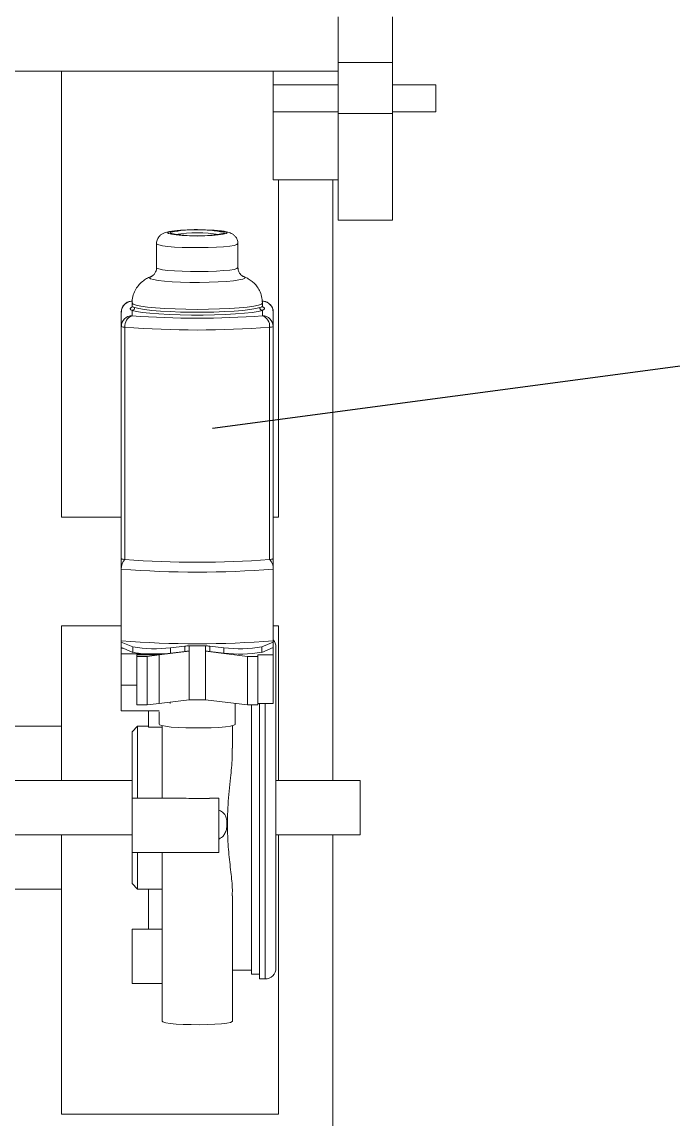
# Model space of a CAD drawing. Header units: millimetres. Extents: x 127 to 2222, y 23 to 864.
# Drawn here: x 1333.4 to 1393.4, y 477.4 to 578.5 of the extents above; entities that cross this region are included whole.
import ezdxf

# ---------------------------------------------------------------- set-up
doc = ezdxf.new("R2010")
doc.units = ezdxf.units.MM

msp = doc.modelspace()

# ---------------------------------------------------------------- linework, layer by layer
at = {"color": 7, "linetype": 'Continuous', "lineweight": 15}
for p, q in [((1362.55, 578.96), (1362.55, 573.96)), ((1367.55, 578.96), (1367.55, 574.76)), ((1367.55, 574.76), (1362.55, 574.76)), ((1367.55, 570.06), (1367.55, 574.76)), ((1362.55, 573.96), (1321.15, 573.96)), ((1337.05, 573.96), (1337.05, 532.86)), ((1356.55, 572.71), (1356.55, 573.96)), ((1362.55, 570.06), (1362.55, 573.96)), ((1362.55, 572.71), (1356.55, 572.71)), ((1356.55, 572.71), (1356.55, 570.21)), ((1371.55, 572.71), (1367.55, 572.71)), ((1371.55, 572.71), (1371.55, 570.21)), ((1356.55, 570.21), (1362.55, 570.21)), ((1356.55, 563.96), (1356.55, 570.21)), ((1367.55, 570.21), (1371.55, 570.21)), ((1367.55, 570.06), (1362.55, 570.06)), ((1362.55, 570.06), (1362.55, 568.34)), ((1367.55, 570.06), (1367.55, 560.24)), ((1362.55, 563.96), (1362.55, 568.34)), ((1356.55, 563.96), (1362.55, 563.96)), ((1357.05, 532.86), (1357.05, 563.96)), ((1362.05, 508.61), (1362.05, 563.96)), ((1362.55, 563.96), (1362.55, 560.24)), ((1367.55, 560.24), (1362.55, 560.24)), ((1345.8, 558.07), (1345.8, 555.86)), ((1353.3, 555.86), (1353.3, 558.07)), ((1345.26, 555.02), (1345.34, 555.06)), ((1353.77, 555.05), (1353.83, 555.03)), ((1343.46, 552.76), (1343.55, 552.76)), ((1343.55, 552.61), (1343.55, 552.32)), ((1355.55, 552.76), (1355.64, 552.76)), ((1355.55, 552.32), (1355.55, 552.61)), ((1342.55, 550.44), (1342.55, 551.77)), ((1343.55, 551.92), (1343.55, 551.43)), ((1355.55, 551.43), (1355.55, 551.92)), ((1356.55, 551.77), (1356.55, 550.44)), ((1342.55, 529.04), (1342.55, 550.44)), ((1342.88, 550.36), (1342.88, 528.97)), ((1356.22, 528.97), (1356.22, 550.36)), ((1356.55, 550.44), (1356.55, 529.04)), ((1342.55, 532.86), (1337.05, 532.86)), ((1357.05, 532.86), (1356.55, 532.86)), ((1342.55, 528.07), (1342.55, 521.47)), ((1356.55, 528.07), (1356.55, 521.47)), ((1337.05, 522.86), (1337.05, 513.6)), ((1342.55, 522.86), (1337.05, 522.86)), ((1357.05, 522.86), (1356.55, 522.86)), ((1356.55, 522.82), (1356.55, 522.82)), ((1356.55, 522.82), (1356.55, 522.29)), ((1357.05, 508.61), (1357.05, 522.86)), ((1342.55, 522.57), (1342.55, 522.57)), ((1342.55, 522.29), (1342.55, 522.57)), ((1342.55, 521.35), (1342.55, 522.32)), ((1356.55, 521.35), (1356.55, 522.32)), ((1343.6, 520.91), (1342.55, 521.35)), ((1342.55, 520.86), (1342.55, 521.35)), ((1342.72, 520.78), (1342.55, 520.86)), ((1342.55, 520.86), (1342.55, 520.78)), ((1342.72, 520.78), (1342.55, 520.78)), ((1342.55, 520.27), (1342.55, 520.78)), ((1343.6, 520.41), (1342.72, 520.78)), ((1343.6, 520.41), (1343.6, 520.91)), ((1347.09, 520.83), (1348.4, 520.99)), ((1347.09, 520.33), (1347.09, 520.83)), ((1348.4, 520.49), (1348.4, 520.99)), ((1350.31, 521.01), (1348.79, 521.01)), ((1348.79, 520.51), (1348.79, 521.01)), ((1350.31, 520.51), (1350.31, 521.01)), ((1352, 520.83), (1350.7, 520.99)), ((1350.7, 520.49), (1350.7, 520.99)), ((1352, 520.33), (1352, 520.83)), ((1355.5, 520.91), (1356.55, 521.35)), ((1355.5, 520.41), (1355.5, 520.91)), ((1355.5, 520.41), (1356.55, 520.86)), ((1356.55, 520.86), (1356.55, 521.35)), ((1356.55, 520.86), (1356.55, 520.17)), ((1356.55, 520.86), (1356.55, 520.86)), ((1356.8, 520.89), (1356.8, 491.32)), ((1342.55, 520.27), (1345.05, 520.27)), ((1342.55, 517.38), (1342.55, 520.27)), ((1343.97, 520.03), (1343.97, 520.17)), ((1343.97, 520.17), (1346.03, 520.17)), ((1344.93, 520.03), (1343.97, 520.03)), ((1343.97, 515.56), (1343.97, 520.03)), ((1346.03, 520.17), (1344.93, 520.03)), ((1344.93, 515.56), (1344.93, 520.03)), ((1346.03, 515.69), (1346.03, 520.17)), ((1348.79, 520.51), (1346.05, 520.17)), ((1346.05, 520.27), (1346.05, 520.27)), ((1346.05, 520.17), (1346.05, 520.27)), ((1346.05, 515.69), (1346.05, 520.17)), ((1347.09, 520.33), (1348.4, 520.49)), ((1348.79, 516.03), (1348.79, 520.51)), ((1354.17, 520.03), (1350.31, 520.51)), ((1350.31, 516.03), (1350.31, 520.51)), ((1352, 520.33), (1350.7, 520.49)), ((1355.13, 520.03), (1354.17, 520.03)), ((1354.17, 515.56), (1354.17, 520.03)), ((1356.55, 520.17), (1355.13, 520.17)), ((1355.13, 520.17), (1355.13, 520.03)), ((1355.13, 515.56), (1355.13, 520.03)), ((1356.55, 515.69), (1356.55, 520.17)), ((1343.97, 517.38), (1342.55, 517.38)), ((1342.55, 515.03), (1342.55, 517.38)), ((1346.05, 517.38), (1346.03, 517.38)), ((1346.03, 515.69), (1344.93, 515.56)), ((1348.79, 516.03), (1346.05, 515.69)), ((1347.05, 515.7), (1347.05, 515.82)), ((1350.31, 516.03), (1348.79, 516.03)), ((1354.17, 515.56), (1350.31, 516.03)), ((1353.05, 513.79), (1353.05, 515.69)), ((1356.55, 515.69), (1355.13, 515.69)), ((1355.3, 515.69), (1355.3, 490.32)), ((1342.55, 515.03), (1346.05, 515.03)), ((1344.93, 515.56), (1343.97, 515.56)), ((1345.05, 513.52), (1345.05, 515.03)), ((1346.05, 514.94), (1346.05, 513.79)), ((1355.13, 515.56), (1354.17, 515.56)), ((1354.55, 515.56), (1354.55, 490.75)), ((1337.05, 513.6), (1321.3, 513.6)), ((1337.05, 508.61), (1337.05, 513.6)), ((1344.05, 513.6), (1343.55, 513.1)), ((1345.05, 513.6), (1344.05, 513.6)), ((1344.05, 513.6), (1344.05, 506.96)), ((1346.3, 513.66), (1346.3, 506.96)), ((1352.8, 511.59), (1352.8, 513.66)), ((1343.55, 506.96), (1343.55, 513.1)), ((1345.05, 513.52), (1346.3, 513.52)), ((1343.55, 508.61), (1332.05, 508.61)), ((1364.55, 508.61), (1356.8, 508.61)), ((1364.55, 503.59), (1364.55, 508.61)), ((1348.31, 506.96), (1343.55, 506.96)), ((1343.55, 504.21), (1343.55, 506.96)), ((1351.55, 506.96), (1350.68, 506.96)), ((1351.55, 501.96), (1351.55, 506.96)), ((1332.05, 503.59), (1343.55, 503.59)), ((1337.05, 498.6), (1337.05, 503.59)), ((1343.55, 501.96), (1343.55, 504.21)), ((1356.8, 503.59), (1364.55, 503.59)), ((1357.05, 477.86), (1357.05, 503.59)), ((1362.05, 472.86), (1362.05, 503.59)), ((1343.55, 501.96), (1351.55, 501.96)), ((1343.55, 499.1), (1343.55, 501.96)), ((1344.05, 501.96), (1344.05, 498.6)), ((1346.3, 501.96), (1346.3, 486.42)), ((1302.05, 498.6), (1337.05, 498.6)), ((1337.05, 498.6), (1337.05, 477.86)), ((1343.55, 499.1), (1344.05, 498.6)), ((1344.05, 498.6), (1346.3, 498.6)), ((1345.05, 494.9), (1345.05, 498.6)), ((1352.8, 486.42), (1352.8, 497.96)), ((1346.3, 494.9), (1343.55, 494.9)), ((1343.55, 492.16), (1343.55, 494.9)), ((1343.55, 489.9), (1343.55, 492.16)), ((1354.55, 491.13), (1352.8, 491.13)), ((1352.8, 491.12), (1354.55, 491.12)), ((1354.55, 490.75), (1355.3, 490.75)), ((1355.3, 490.32), (1355.8, 490.32)), ((1343.55, 489.9), (1346.3, 489.9)), ((1337.05, 477.86), (1357.05, 477.86))]:
    msp.add_line(p, q, dxfattribs=at)
msp.add_line((1350.96, 541.06), (1505.11, 561.6))
at = {"color": 8, "linetype": 'Continuous', "lineweight": 15}
for p, q in [((1352, 559.11), (1352.05, 559.06)), ((1352.05, 559.06), (1352.03, 559.03)), ((1343.55, 552.76), (1343.55, 552.61)), ((1343.55, 552.29), (1343.55, 552.27)), ((1355.55, 552.61), (1355.55, 552.76)), ((1355.8, 490.32), (1355.8, 515.69))]:
    msp.add_line(p, q, dxfattribs=at)
at = {"color": 7, "linetype": 'Continuous', "lineweight": 15, "flags": 128}
for points in [[(1352.3, 559.06), (1352.21, 559.13), (1351.93, 559.2), (1351.49, 559.26), (1350.92, 559.3), (1350.26, 559.33), (1349.55, 559.34), (1348.84, 559.33), (1348.17, 559.3), (1347.61, 559.26), (1347.17, 559.2), (1346.89, 559.13), (1346.8, 559.06), (1346.89, 558.99), (1347.17, 558.93), (1347.61, 558.87), (1348.17, 558.83), (1348.84, 558.8), (1349.55, 558.79), (1350.26, 558.8), (1350.92, 558.83), (1351.49, 558.87), (1351.93, 558.93), (1352.21, 558.99), (1352.3, 559.06)], [(1343.79, 552.18), (1344.16, 552.08), (1344.69, 552), (1345.36, 551.92), (1346.16, 551.86), (1347.05, 551.81), (1348.02, 551.77), (1349.04, 551.75), (1350.06, 551.75), (1351.08, 551.77), (1352.05, 551.81), (1352.94, 551.86), (1353.74, 551.92), (1354.41, 552), (1354.94, 552.08), (1355.31, 552.18)], [(1355.55, 551.92), (1355.16, 551.83), (1354.61, 551.73), (1353.91, 551.65), (1353.08, 551.59), (1352.15, 551.53), (1351.14, 551.5), (1350.09, 551.48), (1349.01, 551.48), (1347.96, 551.5), (1346.95, 551.53), (1346.02, 551.59), (1345.19, 551.65), (1344.49, 551.73), (1343.94, 551.83), (1343.55, 551.92)], [(1353.05, 513.79), (1353.04, 513.77), (1352.91, 513.69), (1352.6, 513.62), (1352.14, 513.55), (1351.54, 513.5), (1350.84, 513.46), (1350.07, 513.44), (1349.28, 513.44), (1348.5, 513.46), (1347.78, 513.49), (1347.15, 513.53), (1346.63, 513.6), (1346.27, 513.67), (1346.08, 513.74), (1346.05, 513.79)], [(1352.8, 486.42), (1352.78, 486.39), (1352.6, 486.31), (1352.27, 486.25), (1351.78, 486.19), (1351.17, 486.14), (1350.48, 486.11), (1349.74, 486.1), (1348.99, 486.11), (1348.26, 486.13), (1347.61, 486.16), (1347.06, 486.22), (1346.65, 486.28), (1346.39, 486.35), (1346.3, 486.42), (1346.3, 486.42)]]:
    msp.add_lwpolyline(points, dxfattribs=at)
at = {"color": 8, "linetype": 'Continuous', "lineweight": 15, "flags": 128}
for points in [[(1347.07, 559.03), (1347.07, 559.1), (1347.14, 559.13)], [(1353.3, 558.07), (1353.21, 557.99), (1352.95, 557.91), (1352.54, 557.84), (1351.98, 557.78), (1351.31, 557.74), (1350.55, 557.71), (1349.75, 557.7), (1348.94, 557.7), (1348.16, 557.72), (1347.45, 557.76), (1346.83, 557.81), (1346.34, 557.88), (1346, 557.95), (1345.82, 558.03), (1345.8, 558.07)], [(1353.83, 555.03), (1353.92, 554.98), (1353.92, 554.89), (1353.74, 554.8), (1353.39, 554.72), (1352.88, 554.65), (1352.24, 554.59), (1351.48, 554.54), (1350.65, 554.51), (1349.77, 554.5), (1348.88, 554.5), (1348.02, 554.52), (1347.23, 554.56), (1346.52, 554.62), (1345.94, 554.68), (1345.51, 554.76), (1345.25, 554.84), (1345.16, 554.93), (1345.16, 554.93)], [(1345.16, 554.93), (1345.25, 555.02), (1345.26, 555.02)], [(1345.8, 555.86), (1345.82, 555.82), (1346, 555.74), (1346.34, 555.67), (1346.83, 555.61), (1347.45, 555.55), (1348.16, 555.52), (1348.94, 555.49), (1349.75, 555.49), (1350.55, 555.5), (1351.31, 555.53), (1351.98, 555.58), (1352.54, 555.64), (1352.95, 555.7), (1353.21, 555.78), (1353.3, 555.86)], [(1355.55, 552.61), (1355.46, 552.5), (1355.19, 552.4), (1354.75, 552.31), (1354.15, 552.23), (1353.41, 552.15), (1352.55, 552.09), (1351.6, 552.05), (1350.59, 552.02), (1349.55, 552.01), (1348.51, 552.02), (1347.5, 552.05), (1346.55, 552.09), (1345.69, 552.15), (1344.95, 552.23), (1344.35, 552.31), (1343.91, 552.4), (1343.64, 552.5), (1343.55, 552.61)]]:
    msp.add_lwpolyline(points, dxfattribs=at)
at = {"color": 7, "linetype": 'Continuous', "lineweight": 15}
for centre, radius, start, end in [((1349.53, 546.66), 12.7, 78.7566, 100.8482), ((1349.55, 570.37), 11.6, 257.6395, 282.3453), ((1343.55, 551.77), 1, 95.0659, 180), ((1343.55, 551.76), 0.998, 89.8588, 179.8579), ((1343.54, 552.18), 0.253, 272.9349, 0.6946), ((1355.56, 552.18), 0.253, 179.3061, 267.0662), ((1355.55, 551.76), 0.998, 0.1413, 90.1416), ((1355.55, 551.77), 1, 0, 84.9341), ((1343.55, 550.44), 0.998, 89.86, 179.8575), ((1343.88, 550.49), 1, 109.0342, 187.0648), ((1349.55, 627.73), 76.54, 265.5038, 274.4962), ((1355.22, 550.49), 1, 352.9345, 70.9659), ((1355.55, 550.44), 0.998, 0.1416, 90.1404), ((1342.84, 550.96), 0.597, 240.9005, 274.1103), ((1349.55, 635.58), 85.47, 265.5266, 274.4734), ((1356.26, 550.96), 0.597, 265.889, 299.1003), ((1342.84, 529.57), 0.598, 240.9084, 274.1072), ((1343.82, 528.11), 1.28, 137.5749, 181.7259), ((1349.55, 614.18), 85.47, 265.5265, 274.4735), ((1356.26, 529.57), 0.598, 265.892, 299.0923), ((1355.28, 528.11), 1.28, 358.273, 42.4263), ((1349.55, 617.55), 89.75, 265.5269, 274.4731), ((1349.55, 610.95), 89.75, 265.5267, 274.4733), ((1345.63, 533.09), 12.35, 260.5341, 276.8044), ((1348.76, 517.51), 3.49, 89.5086, 95.8545), ((1350.34, 517.51), 3.49, 84.1455, 90.4915), ((1353.47, 533.09), 12.35, 263.1956, 279.4659), ((1355.8, 520.89), 1, 0, 41.3612), ((1344.93, 526.27), 6, 257.2244, 271.1936), ((1345.55, 540.03), 19.77, 268.5626, 271.4374), ((1345.83, 532.01), 11.75, 271.0446, 276.1725), ((1348.76, 517.02), 3.49, 89.5086, 95.8545), ((1350.34, 517.02), 3.49, 84.1455, 90.4915), ((1353.47, 532.6), 12.35, 263.1971, 279.4644), ((1355.8, 491.32), 1, 270, 0)]:
    msp.add_arc(centre, radius, start, end, dxfattribs=at)
at = {"color": 8, "linetype": 'Continuous', "lineweight": 15}
msp.add_arc((1349.55, 544.36), 14.7, 82.1541, 97.8459, dxfattribs=at)
at = {"color": 7, "linetype": 'Continuous', "lineweight": 15}
for points, knots in [([(1349.46, 559.34), (1349.4, 559.34), (1349.12, 559.34), (1348.61, 559.33), (1347.98, 559.3), (1347.42, 559.25), (1346.94, 559.18), (1346.62, 559.12), (1346.3, 558.97), (1346.05, 558.77), (1345.87, 558.48), (1345.78, 558.22), (1345.81, 558.08), (1345.81, 558.06)], [0, 0, 0, 0, 0.032113, 0.161801, 0.292021, 0.423935, 0.560426, 0.714895, 0.785709, 0.847532, 0.916794, 0.991152, 1, 1, 1, 1]), ([(1353.3, 558.07), (1353.29, 558.2), (1353.26, 558.44), (1353.08, 558.72), (1352.88, 558.91), (1352.67, 559.03), (1352.46, 559.11), (1352.19, 559.18), (1351.81, 559.24), (1351.27, 559.29), (1350.65, 559.32), (1350.03, 559.34), (1349.63, 559.34), (1349.46, 559.34)], [0, 0, 0, 0, 0.074734, 0.135653, 0.18997, 0.242888, 0.3043, 0.388653, 0.524964, 0.64895, 0.77907, 0.905624, 1, 1, 1, 1]), ([(1345.32, 555.05), (1345.2, 555), (1344.96, 554.91), (1344.57, 554.66), (1344.19, 554.32), (1343.86, 553.88), (1343.64, 553.34), (1343.54, 552.9), (1343.56, 552.65), (1343.56, 552.6)], [0, 0, 0, 0, 0.136017, 0.280427, 0.436313, 0.602765, 0.776903, 0.955109, 1, 1, 1, 1]), ([(1345.8, 555.86), (1345.8, 555.85), (1345.82, 555.72), (1345.73, 555.48), (1345.58, 555.23), (1345.42, 555.1), (1345.34, 555.06), (1345.33, 555.05), (1345.33, 555.05)], [0, 0, 0, 0, 0.017268, 0.303709, 0.53486, 0.740611, 0.932562, 1, 1, 1, 1]), ([(1353.77, 555.05), (1353.77, 555.05), (1353.77, 555.06), (1353.66, 555.11), (1353.49, 555.27), (1353.33, 555.54), (1353.31, 555.76), (1353.3, 555.86)], [0, 0, 0, 0, 0.099497, 0.312334, 0.529831, 0.780748, 1, 1, 1, 1]), ([(1355.55, 552.61), (1355.54, 552.81), (1355.51, 553.2), (1355.3, 553.74), (1355.03, 554.18), (1354.7, 554.53), (1354.35, 554.78), (1354.01, 554.96), (1353.82, 555.03), (1353.73, 555.06)], [0, 0, 0, 0, 0.17785, 0.344203, 0.496209, 0.637184, 0.769013, 0.894381, 1, 1, 1, 1]), ([(1343.54, 552.33), (1343.54, 552.3), (1343.53, 552.23), (1343.53, 552.23), (1343.53, 552.24)], [0, 0, 0, 0, 0.518177, 1, 1, 1, 1]), ([(1355.55, 552.27), (1355.64, 552.22), (1355.85, 552.08), (1355.66, 551.98), (1355.55, 551.92)], [0, 0, 0, 0, 0.409743, 1, 1, 1, 1]), ([(1355.57, 552.24), (1355.57, 552.23), (1355.57, 552.22), (1355.56, 552.29), (1355.56, 552.33)], [0, 0, 0, 0, 0.399897, 1, 1, 1, 1]), ([(1342.55, 528.07), (1342.55, 528.16), (1342.55, 528.34), (1342.55, 528.59), (1342.55, 528.8), (1342.55, 528.98), (1342.55, 529.02), (1342.55, 529.04)], [0, 0, 0, 0, 0.1679783, 0.3355968, 0.5097594, 0.7024492, 1, 1, 1, 1]), ([(1356.55, 529.04), (1356.55, 529.02), (1356.55, 528.97), (1356.55, 528.76), (1356.55, 528.5), (1356.55, 528.25), (1356.55, 528.11), (1356.55, 528.07)], [0, 0, 0, 0, 0.320825, 0.527294, 0.734737, 0.922529, 1, 1, 1, 1]), ([(1352.77, 497.96), (1352.78, 498.15), (1352.8, 498.84), (1352.64, 500.2), (1352.44, 502.01), (1352.3, 504.1), (1352.36, 506.42), (1352.59, 508.66), (1352.79, 510.41), (1352.77, 511.29), (1352.77, 511.59)], [0, 0, 0, 0, 0.048215, 0.176173, 0.31477, 0.455915, 0.624442, 0.7985, 0.931721, 1, 1, 1, 1]), ([(1348.31, 506.96), (1348.62, 506.96), (1349.27, 506.94), (1350.12, 506.96), (1350.56, 506.95), (1350.68, 506.95)], [0, 0, 0, 0, 0.395779, 0.841155, 1, 1, 1, 1]), ([(1351.55, 505.86), (1351.57, 505.85), (1351.72, 505.8), (1351.97, 505.65), (1352.2, 505.29), (1352.29, 504.85), (1352.29, 504.41), (1352.22, 503.98), (1352.05, 503.62), (1351.83, 503.36), (1351.63, 503.25), (1351.55, 503.2)], [0, 0, 0, 0, 0.0180694, 0.1648794, 0.3127198, 0.4382295, 0.5545767, 0.6693982, 0.7852112, 0.9064269, 1, 1, 1, 1])]:
    msp.add_open_spline(points, degree=3, knots=knots, dxfattribs=at)
at = {"color": 8, "linetype": 'Continuous', "lineweight": 15}
for points, knots in [([(1343.55, 551.92), (1343.46, 551.96), (1343.26, 552.05), (1343.43, 552.17), (1343.52, 552.23)], [0, 0, 0, 0, 0.456655, 1, 1, 1, 1]), ([(1343.57, 552.32), (1343.56, 552.31), (1343.53, 552.25), (1343.67, 552.21), (1343.79, 552.18)], [0, 0, 0, 0, 0.180489, 1, 1, 1, 1]), ([(1355.31, 552.18), (1355.39, 552.2), (1355.53, 552.25), (1355.53, 552.3), (1355.53, 552.32)], [0, 0, 0, 0, 0.581869, 1, 1, 1, 1])]:
    msp.add_open_spline(points, degree=3, knots=knots, dxfattribs=at)

doc.saveas('drawing.dxf')
